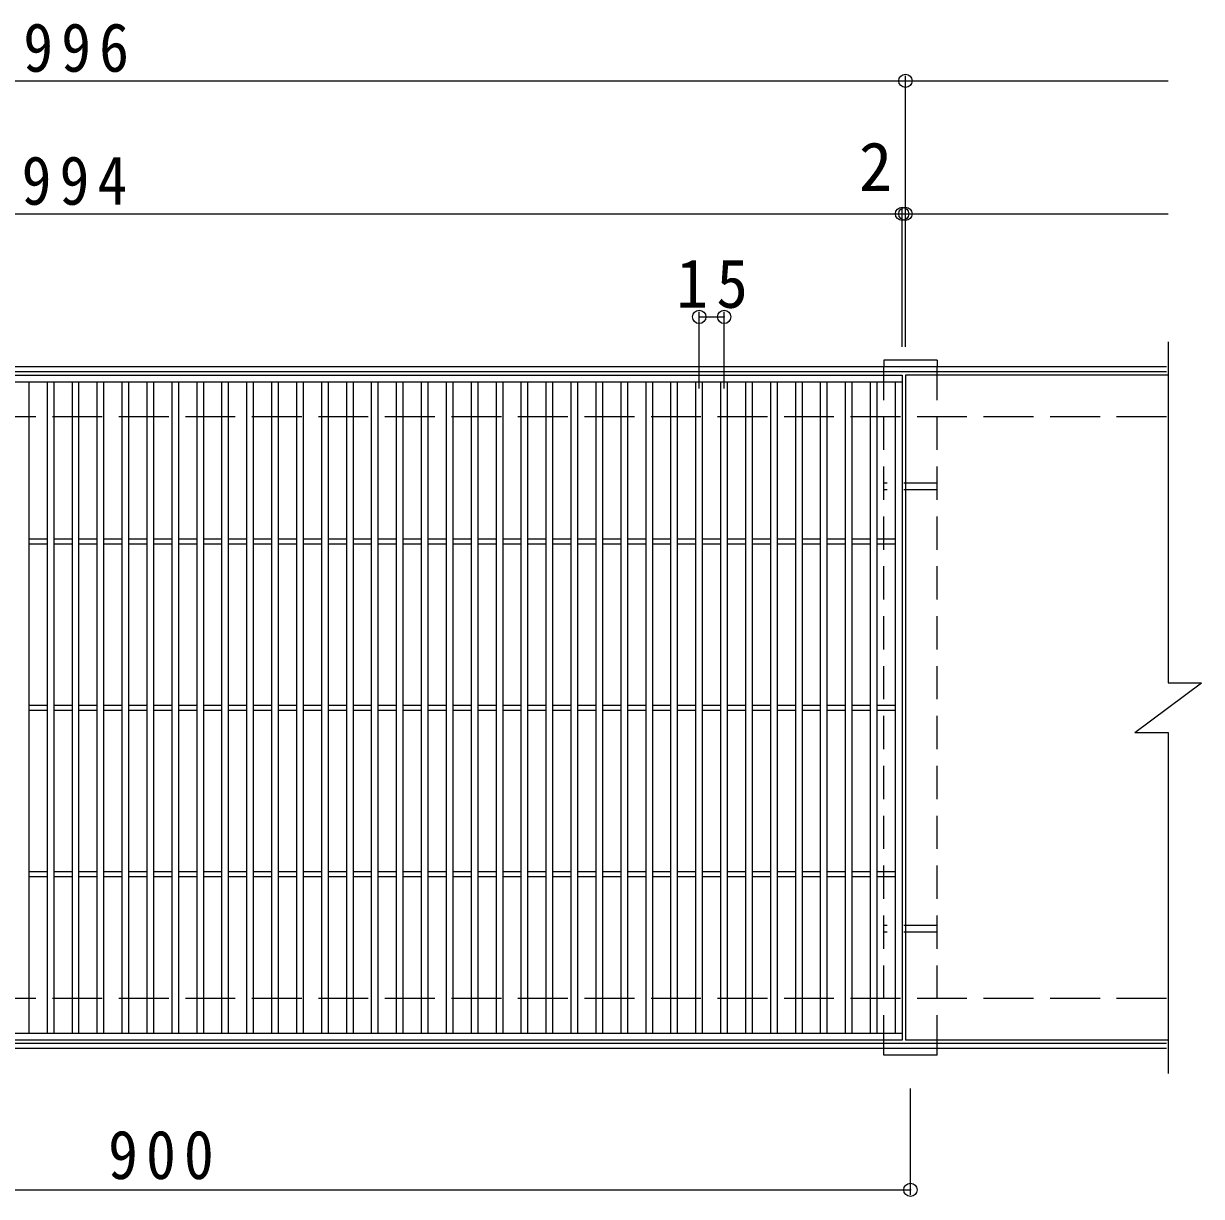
# Model space of a CAD drawing. Units: millimetres on the paper, enlarged 2 times, with parts at other scales. Extents: x -323 to 600, y -1771 to 316.
# Drawn here: x 14.4 to 156, y 174.4 to 315.5 of the extents above; entities that cross this region are included whole.
import ezdxf
from ezdxf.enums import TextEntityAlignment as Align

# ---------------------------------------------------------------- set-up
doc = ezdxf.new("R2010")
doc.units = ezdxf.units.MM
doc.header["$LTSCALE"] = 2
doc.header["$PDMODE"] = 32
doc.header["$PDSIZE"] = 1.6
doc.linetypes.add('DASHED2', pattern=[3, 2, -1])
doc.linetypes.add('DASHED3', pattern=[4, 3, -1])
for name, color, linetype, lineweight in [('C-1', 2, 'Continuous', 9), ('C-2', 3, 'Continuous', 9), ('C-4', 7, 'Continuous', 9), ('C-8', 3, 'DASHED2', 9)]:
    doc.layers.add(name, color=color, linetype=linetype, lineweight=lineweight)
doc.styles.add('ＭＳ ゴシック', font='')
doc.styles.get('ＭＳ ゴシック').set_extended_font_data('MS Gothic')

msp = doc.modelspace()

# ---------------------------------------------------------------- linework, layer by layer
at = {"layer": 'C-1'}
for p, q in [((151.842, 274.231), (-109.158, 274.231)), ((151.842, 273.631), (-109.158, 273.631)), ((151.842, 192.831), (-109.158, 192.831)), ((151.842, 192.231), (-109.158, 192.231))]:
    msp.add_line(p, q, dxfattribs=at)
at = {"layer": 'C-1', "linetype": 'DASHED3'}
for p, q in [((151.842, 268.231), (-109.158, 268.231)), ((151.842, 198.231), (-109.158, 198.231))]:
    msp.add_line(p, q, dxfattribs=at)
at = {"layer": 'C-2'}
for p, q in [((152.042, 277.231), (152.042, 236.231)), ((-78.758, 272.43), (120.042, 272.43)), ((15.042, 194.03), (15.042, 272.43)), ((17.242, 194.03), (17.242, 272.43)), ((18.042, 194.03), (18.042, 272.43)), ((20.242, 194.03), (20.242, 272.43)), ((21.042, 194.03), (21.042, 272.43)), ((23.242, 194.03), (23.242, 272.43)), ((24.042, 194.03), (24.042, 272.43)), ((26.242, 194.03), (26.242, 272.43)), ((27.042, 194.03), (27.042, 272.43)), ((29.242, 194.03), (29.242, 272.43)), ((30.042, 194.03), (30.042, 272.43)), ((32.242, 194.03), (32.242, 272.43)), ((33.042, 194.03), (33.042, 272.43)), ((35.242, 194.03), (35.242, 272.43)), ((36.042, 194.03), (36.042, 272.43)), ((38.242, 194.03), (38.242, 272.43)), ((39.042, 194.03), (39.042, 272.43)), ((41.242, 194.03), (41.242, 272.43)), ((42.042, 194.03), (42.042, 272.43)), ((44.242, 194.03), (44.242, 272.43)), ((45.042, 194.03), (45.042, 272.43)), ((47.242, 194.03), (47.242, 272.43)), ((48.042, 194.03), (48.042, 272.43)), ((50.242, 194.03), (50.242, 272.43)), ((51.042, 194.03), (51.042, 272.43)), ((53.242, 194.03), (53.242, 272.43)), ((54.042, 194.03), (54.042, 272.43)), ((56.242, 194.03), (56.242, 272.43)), ((57.042, 194.03), (57.042, 272.43)), ((59.242, 194.03), (59.242, 272.43)), ((60.042, 194.03), (60.042, 272.43)), ((62.242, 194.03), (62.242, 272.43)), ((63.042, 194.03), (63.042, 272.43)), ((65.242, 194.03), (65.242, 272.43)), ((66.042, 194.03), (66.042, 272.43)), ((68.242, 194.03), (68.242, 272.43)), ((69.042, 194.03), (69.042, 272.43)), ((71.242, 194.03), (71.242, 272.43)), ((72.042, 194.03), (72.042, 272.43)), ((74.242, 194.03), (74.242, 272.43)), ((75.042, 194.03), (75.042, 272.43)), ((77.242, 194.03), (77.242, 272.43)), ((78.042, 194.03), (78.042, 272.43)), ((80.242, 194.03), (80.242, 272.43)), ((81.042, 194.03), (81.042, 272.43)), ((83.242, 194.03), (83.242, 272.43)), ((84.042, 194.03), (84.042, 272.43)), ((86.242, 194.03), (86.242, 272.43)), ((87.042, 194.03), (87.042, 272.43)), ((89.242, 194.03), (89.242, 272.43)), ((90.042, 194.03), (90.042, 272.43)), ((92.242, 194.03), (92.242, 272.43)), ((93.042, 194.03), (93.042, 272.43)), ((95.242, 194.03), (95.242, 272.43)), ((96.042, 194.03), (96.042, 272.43)), ((98.242, 194.03), (98.242, 272.43)), ((99.042, 194.03), (99.042, 272.43)), ((101.242, 194.03), (101.242, 272.43)), ((102.042, 194.03), (102.042, 272.43)), ((104.242, 194.03), (104.242, 272.43)), ((105.042, 194.03), (105.042, 272.43)), ((107.242, 194.03), (107.242, 272.43)), ((108.042, 194.03), (108.042, 272.43)), ((110.242, 194.03), (110.242, 272.43)), ((111.042, 194.03), (111.042, 272.43)), ((113.242, 194.03), (113.242, 272.43)), ((114.042, 194.03), (114.042, 272.43)), ((116.242, 194.03), (116.242, 272.43)), ((117.042, 194.03), (117.042, 272.43)), ((119.242, 194.03), (119.242, 272.43)), ((120.042, 273.23), (120.042, 193.231)), ((120.442, 273.231), (120.442, 193.231)), ((152.042, 273.231), (120.442, 273.231)), ((15.042, 253.53), (17.242, 253.53)), ((15.042, 252.93), (17.242, 252.93)), ((18.042, 253.53), (20.242, 253.53)), ((18.042, 252.93), (20.242, 252.93)), ((21.042, 253.53), (23.242, 253.53)), ((21.042, 252.93), (23.242, 252.93)), ((24.042, 253.53), (26.242, 253.53)), ((24.042, 252.93), (26.242, 252.93)), ((27.042, 253.53), (29.242, 253.53)), ((27.042, 252.93), (29.242, 252.93)), ((30.042, 253.53), (32.242, 253.53)), ((30.042, 252.93), (32.242, 252.93)), ((33.042, 253.53), (35.242, 253.53)), ((33.042, 252.93), (35.242, 252.93)), ((36.042, 253.53), (38.242, 253.53)), ((36.042, 252.93), (38.242, 252.93)), ((39.042, 253.53), (41.242, 253.53)), ((39.042, 252.93), (41.242, 252.93)), ((42.042, 253.53), (44.242, 253.53)), ((42.042, 252.93), (44.242, 252.93)), ((45.042, 253.53), (47.242, 253.53)), ((45.042, 252.93), (47.242, 252.93)), ((48.042, 253.53), (50.242, 253.53)), ((48.042, 252.93), (50.242, 252.93)), ((51.042, 253.53), (53.242, 253.53)), ((51.042, 252.93), (53.242, 252.93)), ((54.042, 253.53), (56.242, 253.53)), ((54.042, 252.93), (56.242, 252.93)), ((57.042, 253.53), (59.242, 253.53)), ((57.042, 252.93), (59.242, 252.93)), ((60.042, 253.53), (62.242, 253.53)), ((60.042, 252.93), (62.242, 252.93)), ((63.042, 253.53), (65.242, 253.53)), ((63.042, 252.93), (65.242, 252.93)), ((66.042, 253.53), (68.242, 253.53)), ((66.042, 252.93), (68.242, 252.93)), ((69.042, 253.53), (71.242, 253.53)), ((69.042, 252.93), (71.242, 252.93)), ((72.042, 253.53), (74.242, 253.53)), ((72.042, 252.93), (74.242, 252.93)), ((75.042, 253.53), (77.242, 253.53)), ((75.042, 252.93), (77.242, 252.93)), ((78.042, 253.53), (80.242, 253.53)), ((78.042, 252.93), (80.242, 252.93)), ((81.042, 253.53), (83.242, 253.53)), ((81.042, 252.93), (83.242, 252.93)), ((84.042, 253.53), (86.242, 253.53)), ((84.042, 252.93), (86.242, 252.93)), ((87.042, 253.53), (89.242, 253.53)), ((87.042, 252.93), (89.242, 252.93)), ((90.042, 253.53), (92.242, 253.53)), ((90.042, 252.93), (92.242, 252.93)), ((93.042, 253.53), (95.242, 253.53)), ((93.042, 252.93), (95.242, 252.93)), ((96.042, 253.53), (98.242, 253.53)), ((96.042, 252.93), (98.242, 252.93)), ((99.042, 253.53), (101.242, 253.53)), ((99.042, 252.93), (101.242, 252.93)), ((102.042, 253.53), (104.242, 253.53)), ((102.042, 252.93), (104.242, 252.93)), ((105.042, 253.53), (107.242, 253.53)), ((105.042, 252.93), (107.242, 252.93)), ((108.042, 253.53), (110.242, 253.53)), ((108.042, 252.93), (110.242, 252.93)), ((111.042, 253.53), (113.242, 253.53)), ((111.042, 252.93), (113.242, 252.93)), ((114.042, 253.53), (116.242, 253.53)), ((114.042, 252.93), (116.242, 252.93)), ((117.042, 253.53), (119.242, 253.53)), ((117.042, 252.93), (119.242, 252.93)), ((148.042, 230.231), (156.042, 236.231)), ((152.042, 236.231), (156.042, 236.231)), ((15.042, 233.53), (17.242, 233.53)), ((15.042, 232.93), (17.242, 232.93)), ((18.042, 233.53), (20.242, 233.53)), ((18.042, 232.93), (20.242, 232.93)), ((21.042, 233.53), (23.242, 233.53)), ((21.042, 232.93), (23.242, 232.93)), ((24.042, 233.53), (26.242, 233.53)), ((24.042, 232.93), (26.242, 232.93)), ((27.042, 233.53), (29.242, 233.53)), ((27.042, 232.93), (29.242, 232.93)), ((30.042, 233.53), (32.242, 233.53)), ((30.042, 232.93), (32.242, 232.93)), ((33.042, 233.53), (35.242, 233.53)), ((33.042, 232.93), (35.242, 232.93)), ((36.042, 233.53), (38.242, 233.53)), ((36.042, 232.93), (38.242, 232.93)), ((39.042, 233.53), (41.242, 233.53)), ((39.042, 232.93), (41.242, 232.93)), ((42.042, 233.53), (44.242, 233.53)), ((42.042, 232.93), (44.242, 232.93)), ((45.042, 233.53), (47.242, 233.53)), ((45.042, 232.93), (47.242, 232.93)), ((48.042, 233.53), (50.242, 233.53)), ((48.042, 232.93), (50.242, 232.93)), ((51.042, 233.53), (53.242, 233.53)), ((51.042, 232.93), (53.242, 232.93)), ((54.042, 233.53), (56.242, 233.53)), ((54.042, 232.93), (56.242, 232.93)), ((57.042, 233.53), (59.242, 233.53)), ((57.042, 232.93), (59.242, 232.93)), ((60.042, 233.53), (62.242, 233.53)), ((60.042, 232.93), (62.242, 232.93)), ((63.042, 233.53), (65.242, 233.53)), ((63.042, 232.93), (65.242, 232.93)), ((66.042, 233.53), (68.242, 233.53)), ((66.042, 232.93), (68.242, 232.93)), ((69.042, 233.53), (71.242, 233.53)), ((69.042, 232.93), (71.242, 232.93)), ((72.042, 233.53), (74.242, 233.53)), ((72.042, 232.93), (74.242, 232.93)), ((75.042, 233.53), (77.242, 233.53)), ((75.042, 232.93), (77.242, 232.93)), ((78.042, 233.53), (80.242, 233.53)), ((78.042, 232.93), (80.242, 232.93)), ((81.042, 233.53), (83.242, 233.53)), ((81.042, 232.93), (83.242, 232.93)), ((84.042, 233.53), (86.242, 233.53)), ((84.042, 232.93), (86.242, 232.93)), ((87.042, 233.53), (89.242, 233.53)), ((87.042, 232.93), (89.242, 232.93)), ((90.042, 233.53), (92.242, 233.53)), ((90.042, 232.93), (92.242, 232.93)), ((93.042, 233.53), (95.242, 233.53)), ((93.042, 232.93), (95.242, 232.93)), ((96.042, 233.53), (98.242, 233.53)), ((96.042, 232.93), (98.242, 232.93)), ((99.042, 233.53), (101.242, 233.53)), ((99.042, 232.93), (101.242, 232.93)), ((102.042, 233.53), (104.242, 233.53)), ((102.042, 232.93), (104.242, 232.93)), ((105.042, 233.53), (107.242, 233.53)), ((105.042, 232.93), (107.242, 232.93)), ((108.042, 233.53), (110.242, 233.53)), ((108.042, 232.93), (110.242, 232.93)), ((111.042, 233.53), (113.242, 233.53)), ((111.042, 232.93), (113.242, 232.93)), ((114.042, 233.53), (116.242, 233.53)), ((114.042, 232.93), (116.242, 232.93)), ((117.042, 233.53), (119.242, 233.53)), ((117.042, 232.93), (119.242, 232.93)), ((148.042, 230.231), (152.042, 230.231)), ((152.042, 230.231), (152.042, 189.231)), ((15.042, 213.53), (17.242, 213.53)), ((15.042, 212.93), (17.242, 212.93)), ((18.042, 213.53), (20.242, 213.53)), ((18.042, 212.93), (20.242, 212.93)), ((21.042, 213.53), (23.242, 213.53)), ((21.042, 212.93), (23.242, 212.93)), ((24.042, 213.53), (26.242, 213.53)), ((24.042, 212.93), (26.242, 212.93)), ((27.042, 213.53), (29.242, 213.53)), ((27.042, 212.93), (29.242, 212.93)), ((30.042, 213.53), (32.242, 213.53)), ((30.042, 212.93), (32.242, 212.93)), ((33.042, 213.53), (35.242, 213.53)), ((33.042, 212.93), (35.242, 212.93)), ((36.042, 213.53), (38.242, 213.53)), ((36.042, 212.93), (38.242, 212.93)), ((39.042, 213.53), (41.242, 213.53)), ((39.042, 212.93), (41.242, 212.93)), ((42.042, 213.53), (44.242, 213.53)), ((42.042, 212.93), (44.242, 212.93)), ((45.042, 213.53), (47.242, 213.53)), ((45.042, 212.93), (47.242, 212.93)), ((48.042, 213.53), (50.242, 213.53)), ((48.042, 212.93), (50.242, 212.93)), ((51.042, 213.53), (53.242, 213.53)), ((51.042, 212.93), (53.242, 212.93)), ((54.042, 213.53), (56.242, 213.53)), ((54.042, 212.93), (56.242, 212.93)), ((57.042, 213.53), (59.242, 213.53)), ((57.042, 212.93), (59.242, 212.93)), ((60.042, 213.53), (62.242, 213.53)), ((60.042, 212.93), (62.242, 212.93)), ((63.042, 213.53), (65.242, 213.53)), ((63.042, 212.93), (65.242, 212.93)), ((66.042, 213.53), (68.242, 213.53)), ((66.042, 212.93), (68.242, 212.93)), ((69.042, 213.53), (71.242, 213.53)), ((69.042, 212.93), (71.242, 212.93)), ((72.042, 213.53), (74.242, 213.53)), ((72.042, 212.93), (74.242, 212.93)), ((75.042, 213.53), (77.242, 213.53)), ((75.042, 212.93), (77.242, 212.93)), ((78.042, 213.53), (80.242, 213.53)), ((78.042, 212.93), (80.242, 212.93)), ((81.042, 213.53), (83.242, 213.53)), ((81.042, 212.93), (83.242, 212.93)), ((84.042, 213.53), (86.242, 213.53)), ((84.042, 212.93), (86.242, 212.93)), ((87.042, 213.53), (89.242, 213.53)), ((87.042, 212.93), (89.242, 212.93)), ((90.042, 213.53), (92.242, 213.53)), ((90.042, 212.93), (92.242, 212.93)), ((93.042, 213.53), (95.242, 213.53)), ((93.042, 212.93), (95.242, 212.93)), ((96.042, 213.53), (98.242, 213.53)), ((96.042, 212.93), (98.242, 212.93)), ((99.042, 213.53), (101.242, 213.53)), ((99.042, 212.93), (101.242, 212.93)), ((102.042, 213.53), (104.242, 213.53)), ((102.042, 212.93), (104.242, 212.93)), ((105.042, 213.53), (107.242, 213.53)), ((105.042, 212.93), (107.242, 212.93)), ((108.042, 213.53), (110.242, 213.53)), ((108.042, 212.93), (110.242, 212.93)), ((111.042, 213.53), (113.242, 213.53)), ((111.042, 212.93), (113.242, 212.93)), ((114.042, 213.53), (116.242, 213.53)), ((114.042, 212.93), (116.242, 212.93)), ((117.042, 213.53), (119.242, 213.53)), ((117.042, 212.93), (119.242, 212.93)), ((120.042, 194.03), (-78.758, 194.03)), ((120.042, 193.231), (-78.758, 193.231)), ((152.042, 193.231), (120.442, 193.231))]:
    msp.add_line(p, q, dxfattribs=at)
msp.add_lwpolyline([(-78.758, 193.231), (-78.758, 273.23), (120.042, 273.23)], dxfattribs=at)
at = {"layer": 'C-4'}
for p, q in [((120.442, 276.631), (120.442, 309.231)), ((-108.958, 308.63), (152.042, 308.63)), ((-108.958, 292.631), (152.042, 292.631)), ((120.042, 276.631), (120.042, 293.23)), ((95.642, 271.631), (95.642, 280.831)), ((98.642, 271.631), (98.642, 280.831)), ((95.642, 280.231), (98.642, 280.231)), ((121.042, 174.631), (121.042, 187.431)), ((-58.958, 175.231), (121.042, 175.231))]:
    msp.add_line(p, q, dxfattribs=at)
for p in [(120.442, 308.63), (120.042, 292.631), (120.442, 292.631), (95.642, 280.231), (98.642, 280.231), (121.042, 175.231)]:
    msp.add_point(p, dxfattribs=at)
at = {"layer": 'C-8', "linetype": 'Continuous'}
for p, q in [((124.242, 275.031), (117.842, 275.031)), ((117.842, 275.031), (117.842, 274.231)), ((124.242, 275.031), (124.242, 274.231)), ((117.842, 191.431), (117.842, 192.231)), ((124.242, 191.431), (117.842, 191.431)), ((124.242, 191.431), (124.242, 192.231))]:
    msp.add_line(p, q, dxfattribs=at)
at = {"layer": 'C-8'}
for p, q in [((124.242, 274.231), (117.842, 274.231)), ((117.842, 192.231), (117.842, 274.231)), ((124.242, 192.231), (124.242, 274.231)), ((124.242, 260.231), (117.842, 260.231)), ((124.242, 259.431), (117.842, 259.431)), ((124.242, 207.031), (117.842, 207.031)), ((124.242, 206.231), (117.842, 206.231)), ((124.242, 192.231), (117.842, 192.231))]:
    msp.add_line(p, q, dxfattribs=at)

# ---------------------------------------------------------------- texts
at = {"layer": 'C-4', "color": 2, "style": 'ＭＳ ゴシック'}
msp.add_text('2', height=5.865, dxfattribs=at).set_placement((114.85, 293.63), align=Align.BOTTOM_LEFT)
at = {"layer": 'C-4', "color": 2, "char_height": 5.865, "attachment_point": 7, "style": 'ＭＳ ゴシック'}
for s, insert in [('\\T1.27;\\W0.9;996', (14.342, 309.631)), ('\\T1.27;\\W0.9;994', (14.142, 293.63)), ('\\T1.27;\\W0.95;15', (92.892, 281.231)), ('\\T1.27;\\W0.9;900', (24.542, 176.431))]:
    msp.add_mtext(s, dxfattribs=dict(at, insert=insert))

doc.saveas('drawing.dxf')
